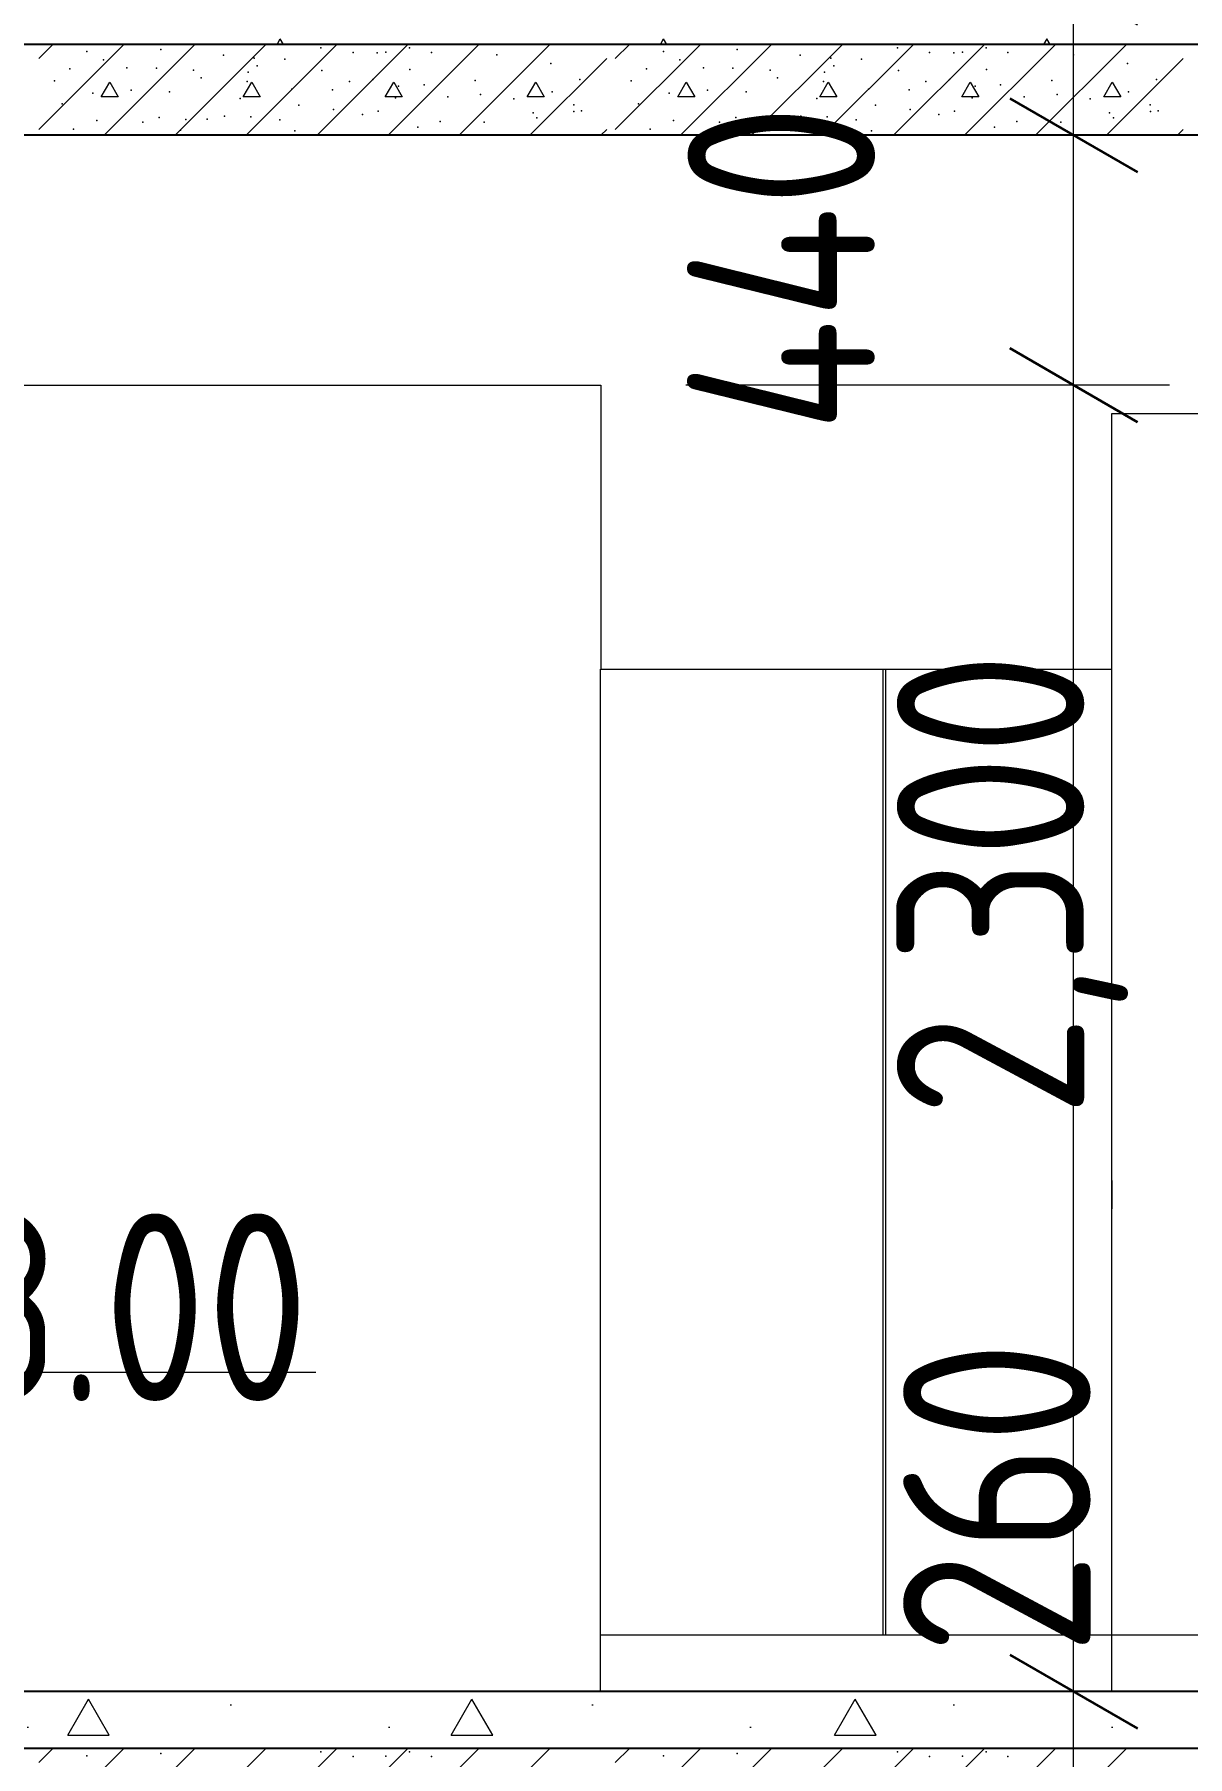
# Model space of a CAD drawing. Header units: millimetres. Extents: x 18162 to 7085488, y 72188 to 247925.
# Drawn here: x 4269616 to 4271646, y 107638 to 110670 of the extents above; entities that cross this region are included whole.
import ezdxf

# ---------------------------------------------------------------- set-up
doc = ezdxf.new("R2010")
doc.units = ezdxf.units.MM
doc.header["$MEASUREMENT"] = 0
for name, color, linetype in [('Archicad Doors', 7, 'Continuous'), ('Interior - Equipment', 7, 'Continuous'), ('Structural - Bearing', 7, 'Continuous')]:
    doc.layers.add(name, color=color, linetype=linetype)
doc.styles.add('GENERATED_STYLE_3', font='', dxfattribs={"width": 0.8})
doc.styles.get('GENERATED_STYLE_3').set_extended_font_data('ISOCPEUR MON')
doc.dimstyles.new('GENERATED_STYLE__12', dxfattribs={"dimtxt": 330.000007, "dimasz": 171, "dimexe": 0.18, "dimexo": 150, "dimgap": 0, "dimtad": 1, "dimdec": 0, "dimzin": 0, "dimdsep": 46, "dimtxsty": 'GENERATED_STYLE_3', "dimblk": 'ARROWHEAD_2', "dimblk1": 'ARROWHEAD_2', "dimblk2": 'ARROWHEAD_2', "dimcen": 0.09, "dimclrd": 13, "dimclre": 13, "dimclrt": 13, "dimadec": 0, "dimazin": 0, "dimtfac": 1, "dimtdec": 4, "dimtmove": 0, "dimatfit": 3, "dimfxl": 1, "dimtolj": 1, "dimtzin": 0, "dimarcsym": 0})
pattern_1 = [(0, (4294986.6, 104752.7), (0, 1169.134), [73.125, -601.875]), (0, (4295324.1, 105337.3), (0, 1169.134), [73.125, -601.875]), (60, (4294986.6, 104752.7), (-1012.5, 584.567), [73.125, -601.875]), (60, (4295661.6, 104752.7), (-1012.5, 584.567), [73.125, -601.875]), (120, (4295059.7, 104752.7), (1012.5, 584.567), [73.125, -601.875]), (120, (4295734.7, 104752.7), (1012.5, 584.567), [73.125, -601.875]), (0, (4294986.58, 104865.2), (0, 225), [0, -225, 0, -337.5]), (45, (4295099.08, 104865.2), (-159.099, 159.099), [0, -168.75, 0, -281.25])]

# ---------------------------------------------------------------- blocks, each defined once
blk = doc.blocks.new('*X1361', base_point=(4294986.6, 104752.7))
at = {"layer": 'Structural - Bearing', "color": 7, "linetype": 'Continuous', "lineweight": 9}
for p, q in [((4269623.6, 107627.7), (4269648.5, 107652.7)), ((4269623.6, 107502.7), (4269773.5, 107652.7)), ((4269738.5, 107492.7), (4269898.5, 107652.7)), ((4269863.5, 107492.7), (4270023.5, 107652.7)), ((4269988.5, 107492.7), (4270148.5, 107652.7)), ((4270113.5, 107492.7), (4270273.5, 107652.7)), ((4270238.5, 107492.7), (4270398.5, 107652.7)), ((4270363.5, 107492.7), (4270523.5, 107652.7)), ((4270638.7, 107627.7), (4270663.6, 107652.7)), ((4270638.7, 107502.7), (4270788.6, 107652.7)), ((4270753.6, 107492.7), (4270913.6, 107652.7)), ((4270878.6, 107492.7), (4271038.6, 107652.7)), ((4271003.6, 107492.7), (4271163.6, 107652.7)), ((4271128.6, 107492.7), (4271288.6, 107652.7)), ((4271253.6, 107492.7), (4271413.6, 107652.7)), ((4271378.6, 107492.7), (4271538.6, 107652.7))]:
    blk.add_line(p, q, dxfattribs=at)
for p in [(4269708.3, 107639.9), (4269838.3, 107643.8), (4270120.2, 107646.8), (4270177, 107638.6), (4270234.8, 107639.1), (4270276.5, 107646.8), (4270314.8, 107638.6), (4270723.4, 107639.9), (4270853.4, 107643.8), (4271135.4, 107646.8), (4271192.1, 107638.6), (4271249.9, 107639.1), (4271291.7, 107646.8), (4271329.9, 107638.6)]:
    blk.add_point(p, dxfattribs=at)
blk = doc.blocks.new('*X1488', base_point=(4294986.6, 104752.7))
at = {"layer": 'Structural - Bearing', "color": 7, "linetype": 'Continuous', "lineweight": 9}
for p, q in [((4269623.6, 110627.8), (4269648.5, 110652.7)), ((4269623.6, 110502.8), (4269773.5, 110652.7)), ((4269738.5, 110492.7), (4269898.5, 110652.7)), ((4269863.5, 110492.7), (4270023.5, 110652.7)), ((4269988.5, 110492.7), (4270148.5, 110652.7)), ((4270113.5, 110492.7), (4270273.5, 110652.7)), ((4270238.5, 110492.7), (4270398.5, 110652.7)), ((4270363.5, 110492.7), (4270523.5, 110652.7)), ((4270638.7, 110627.8), (4270663.6, 110652.7)), ((4270638.7, 110502.8), (4270788.6, 110652.7)), ((4270753.6, 110492.7), (4270913.6, 110652.7)), ((4270878.6, 110492.7), (4271038.6, 110652.7)), ((4271003.6, 110492.7), (4271163.6, 110652.7)), ((4271128.6, 110492.7), (4271288.6, 110652.7)), ((4271253.6, 110492.7), (4271413.6, 110652.7)), ((4271378.6, 110492.7), (4271538.6, 110652.7)), ((4270488.5, 110492.7), (4270623.6, 110627.8)), ((4271503.6, 110492.7), (4271638.7, 110627.8)), ((4269733.4, 110560.1), (4269748.6, 110586.1)), ((4269748.6, 110586.1), (4269763.5, 110560.1)), ((4269983.4, 110560.1), (4269998.6, 110586.1)), ((4269998.6, 110586.1), (4270013.5, 110560.1)), ((4270233.4, 110560.1), (4270248.6, 110586.1)), ((4270248.6, 110586.1), (4270263.5, 110560.1)), ((4270483.4, 110560.1), (4270498.6, 110586.1)), ((4270498.6, 110586.1), (4270513.5, 110560.1)), ((4270748.6, 110560.1), (4270763.7, 110586.1)), ((4270763.7, 110586.1), (4270778.6, 110560.1)), ((4270998.6, 110560.1), (4271013.7, 110586.1)), ((4271013.7, 110586.1), (4271028.6, 110560.1)), ((4271248.6, 110560.1), (4271263.7, 110586.1)), ((4271263.7, 110586.1), (4271278.6, 110560.1)), ((4271498.6, 110560.1), (4271513.7, 110586.1)), ((4271513.7, 110586.1), (4271528.6, 110560.1)), ((4269763.5, 110560.1), (4269733.4, 110560.1)), ((4270013.5, 110560.1), (4269983.4, 110560.1)), ((4270263.5, 110560.1), (4270233.4, 110560.1)), ((4270513.5, 110560.1), (4270483.4, 110560.1)), ((4270778.6, 110560.1), (4270748.6, 110560.1)), ((4271028.6, 110560.1), (4270998.6, 110560.1)), ((4271278.6, 110560.1), (4271248.6, 110560.1)), ((4271528.6, 110560.1), (4271498.6, 110560.1)), ((4270613.5, 110492.7), (4270623.6, 110502.8)), ((4271628.6, 110492.7), (4271638.7, 110502.8))]:
    blk.add_line(p, q, dxfattribs=at)
for p in [(4269708.3, 110640), (4269838.3, 110643.8), (4269949.1, 110633.5), (4270120.2, 110646.8), (4270177, 110638.7), (4270219.3, 110637.6), (4270234.8, 110639.1), (4270276.5, 110646.9), (4270314.8, 110638.7), (4270430.3, 110634.5), (4270723.4, 110640), (4270853.4, 110643.8), (4270964.2, 110633.5), (4271135.4, 110646.8), (4271192.1, 110638.7), (4271234.5, 110637.6), (4271249.9, 110639.1), (4271291.7, 110646.9), (4271329.9, 110638.7), (4271445.4, 110634.5), (4269678.6, 110609.9), (4269737.5, 110625.5), (4269778.9, 110611.3), (4269830.7, 110611), (4269896.3, 110607.1), (4269992.2, 110603.6), (4270003, 110628.3), (4270008.1, 110614.8), (4270057.1, 110626.8), (4270122, 110606.7), (4270277.2, 110608.4), (4270525.3, 110619.1), (4270693.8, 110609.9), (4270752.6, 110625.5), (4270794.1, 110611.3), (4270845.8, 110611), (4270911.5, 110607.1), (4271007.3, 110603.6), (4271018.1, 110628.3), (4271023.2, 110614.8), (4271072.2, 110626.8), (4271137.1, 110606.7), (4271292.4, 110608.4), (4271540.4, 110619.1), (4269651.6, 110588.5), (4269909.3, 110593.6), (4269990.3, 110587.2), (4270069.4, 110573.7), (4270140.9, 110573), (4270170.6, 110587.2), (4270211.8, 110591), (4270256.8, 110579.4), (4270302, 110581.3), (4270391.9, 110589.1), (4270576.2, 110591), (4270666.7, 110588.5), (4270924.4, 110593.6), (4271005.4, 110587.2), (4271084.6, 110573.7), (4271156.1, 110573), (4271185.7, 110587.2), (4271226.9, 110591), (4271272, 110579.4), (4271317.1, 110581.3), (4271407, 110589.1), (4271591.3, 110591), (4269664.6, 110548), (4269718.6, 110566.6), (4269786.2, 110572.4), (4269853.8, 110569.1), (4269978.3, 110557.2), (4270081.7, 110546), (4270251.7, 110558.8), (4270343.6, 110560.1), (4270401.6, 110564.4), (4270459.9, 110557.1), (4270527.3, 110569.1), (4270565.5, 110546.4), (4270679.7, 110548), (4270733.7, 110566.6), (4270801.3, 110572.4), (4270868.9, 110569.1), (4270993.4, 110557.2), (4271096.8, 110546), (4271266.8, 110558.8), (4271358.7, 110560.1), (4271416.7, 110564.4), (4271475, 110557.1), (4271542.4, 110569.1), (4271580.6, 110546.4), (4269726.1, 110518.6), (4269807, 110516), (4269835.7, 110524.1), (4269882.5, 110520.2), (4269920.3, 110521.1), (4269950.4, 110526.6), (4269996.7, 110525.4), (4270047.8, 110519.9), (4270142.7, 110537.9), (4270193.4, 110529), (4270221, 110535.1), (4270330.6, 110517.1), (4270407.9, 110515.5), (4270493.8, 110532.4), (4270500.6, 110523.2), (4270565.6, 110534.7), (4270579.4, 110535.6), (4270741.2, 110518.6), (4270822.1, 110516), (4270850.9, 110524.1), (4270897.6, 110520.2), (4270935.4, 110521.1), (4270965.5, 110526.6), (4271011.8, 110525.4), (4271062.9, 110519.9), (4271157.8, 110537.9), (4271208.5, 110529), (4271236.1, 110535.1), (4271345.7, 110517.1), (4271423, 110515.5), (4271508.9, 110532.4), (4271515.7, 110523.2), (4271580.8, 110534.7), (4271594.5, 110535.6), (4269684.7, 110503.2), (4269873.2, 110501.6), (4270074.4, 110500.4), (4270291.2, 110507), (4270699.8, 110503.2), (4270888.3, 110501.6), (4271089.5, 110500.4), (4271306.3, 110507)]:
    blk.add_point(p, dxfattribs=at)
blk = doc.blocks.new('*D1688', base_point=(4294986.6, 104752.7))
at = {"color": 13, "linetype": 'Continuous', "lineweight": 13}
for p, q in [((4271445.7, 107052.7), (4271445.7, 107492.7)), ((4271614.4, 107052.7), (4270763.1, 107052.7)), ((4271445.7, 104752.7), (4271445.7, 107052.7))]:
    blk.add_line(p, q, dxfattribs=at)
at = {"color": 12, "linetype": 'Continuous', "lineweight": 35}
for p, q in [((4271333.2, 107117.7), (4271558.2, 106987.8)), ((4271333.2, 104817.7), (4271558.2, 104687.8))]:
    blk.add_line(p, q, dxfattribs=at)
at = {"color": 13, "lineweight": 13, "char_height": 330, "attachment_point": 7, "rotation": 90, "style": 'GENERATED_STYLE_3'}
for s, insert in [('\\A1;{\\pql;\\fISOCPEUR MON|b0|i0|c0|p0;\\W0.800000;440}', (4271096, 106969.7)), ('\\A1;{\\pql;\\fISOCPEUR MON|b0|i0|c0|p0;\\W0.800000;2,300}', (4271541.3, 105764.4)), ('\\A1;{\\pql;\\fISOCPEUR MON|b0|i0|c0|p0;\\W0.800000;260}', (4271475.5, 104817.7))]:
    blk.add_mtext(s, dxfattribs=dict(at, insert=insert))
blk = doc.blocks.new('ARROWHEAD_2')
at = {"color": 0, "linetype": 'Continuous', "lineweight": 0}
for p, q in [((-0.378, -0.655), (0.378, 0.655)), ((0, 0), (-1, 0))]:
    blk.add_line(p, q, dxfattribs=at)
blk = doc.blocks.new('*D1690', base_point=(4294986.6, 104752.7))
at = {"color": 13, "linetype": 'Continuous', "lineweight": 13}
for p, q in [((4271445.7, 107752.7), (4271445.7, 110052.7)), ((4271614.4, 107752.7), (4271276.9, 107752.7)), ((4271445.7, 107492.7), (4271445.7, 107752.7)), ((4271614.4, 107492.7), (4271276.9, 107492.7)), ((4271445.7, 107052.7), (4271445.7, 107492.7))]:
    blk.add_line(p, q, dxfattribs=at)
at = {"color": 12, "linetype": 'Continuous', "lineweight": 35}
for p, q in [((4271333.2, 107817.7), (4271558.2, 107687.8)), ((4271333.2, 107557.7), (4271558.2, 107427.8))]:
    blk.add_line(p, q, dxfattribs=at)
blk = doc.blocks.new('*D1691', base_point=(4294986.6, 104752.7))
at = {"color": 13, "linetype": 'Continuous', "lineweight": 13}
for p, q in [((4271445.7, 110052.7), (4271445.7, 110492.7)), ((4271614.4, 110052.7), (4270763.1, 110052.7)), ((4271445.7, 107752.7), (4271445.7, 110052.7))]:
    blk.add_line(p, q, dxfattribs=at)
at = {"color": 12, "linetype": 'Continuous', "lineweight": 35}
for p, q in [((4271333.2, 110117.7), (4271558.2, 109987.8)), ((4271333.2, 107817.7), (4271558.2, 107687.8))]:
    blk.add_line(p, q, dxfattribs=at)
at = {"color": 13, "lineweight": 13, "char_height": 330, "attachment_point": 7, "rotation": 90, "style": 'GENERATED_STYLE_3'}
for s, insert in [('\\A1;{\\pql;\\fISOCPEUR MON|b0|i0|c0|p0;\\W0.800000;440}', (4271096, 109969.7)), ('\\A1;{\\pql;\\fISOCPEUR MON|b0|i0|c0|p0;\\W0.800000;2,300}', (4271541.3, 108764.4)), ('\\A1;{\\pql;\\fISOCPEUR MON|b0|i0|c0|p0;\\W0.800000;260}', (4271475.5, 107817.7))]:
    blk.add_mtext(s, dxfattribs=dict(at, insert=insert))
blk = doc.blocks.new('*D1692', base_point=(4294986.6, 104752.7))
at = {"color": 12, "linetype": 'Continuous', "lineweight": 35}
for p, q in [((4271333.2, 110557.7), (4271558.2, 110427.8)), ((4271333.2, 110117.7), (4271558.2, 109987.8))]:
    blk.add_line(p, q, dxfattribs=at)
at = {"color": 13, "linetype": 'Continuous', "lineweight": 13}
blk.add_line((4271445.7, 110052.7), (4271445.7, 110492.7), dxfattribs=at)
blk = doc.blocks.new('*D1693', base_point=(4294986.6, 104752.7))
at = {"color": 12, "linetype": 'Continuous', "lineweight": 35}
for p, q in [((4271333.2, 110817.7), (4271558.2, 110687.8)), ((4271333.2, 110557.7), (4271558.2, 110427.8))]:
    blk.add_line(p, q, dxfattribs=at)
at = {"color": 13, "linetype": 'Continuous', "lineweight": 13}
for p, q in [((4271614.4, 110752.7), (4271276.9, 110752.7)), ((4271445.7, 110492.7), (4271445.7, 110752.7)), ((4271614.4, 110492.7), (4271276.9, 110492.7)), ((4271445.7, 110052.7), (4271445.7, 110492.7))]:
    blk.add_line(p, q, dxfattribs=at)

msp = doc.modelspace()

# ---------------------------------------------------------------- hatches: boundary and pattern name
at = {"layer": 'Structural - Bearing', "linetype": 'Continuous', "lineweight": 9}
h = msp.add_hatch(dxfattribs=at)
h.set_pattern_fill('Lightweight_Concrete_0003', style=0, pattern_type=2)
h.set_pattern_definition(pattern_1)
h.paths.add_polyline_path([(4267713.1, 110752.7), (4267713.1, 110652.7), (4274013.1, 110652.7), (4274013.1, 110752.7)])
h = msp.add_hatch(dxfattribs=at)
h.set_pattern_fill('Lightweight_Concrete_0003', style=0, pattern_type=2)
h.set_pattern_definition(pattern_1)
h.paths.add_polyline_path([(4267713.1, 107752.7), (4267713.1, 107652.7), (4274013.1, 107652.7), (4274013.1, 107752.7)])

# ---------------------------------------------------------------- linework, layer by layer
at = {"color": 13, "linetype": 'Continuous', "lineweight": 13}
msp.add_line((4269069.5, 108315.2), (4270111.2, 108315.2), dxfattribs=at)
at = {"layer": 'Archicad Doors', "color": 7, "linetype": 'Continuous', "lineweight": 9}
for p, q in [((4269213.1, 110052.7), (4270613.1, 110052.7)), ((4270613.1, 110052.7), (4270613.1, 109552.7))]:
    msp.add_line(p, q, dxfattribs=at)
at = {"layer": 'Interior - Equipment', "color": 7, "linetype": 'Continuous', "lineweight": 13}
for p, q in [((4271512.9, 110002.7), (4272112.9, 110002.7)), ((4271512.9, 108652.7), (4271512.9, 110002.7)), ((4270612.8, 109552.7), (4271110.3, 109552.7)), ((4270612.8, 107852.7), (4270612.8, 109552.7)), ((4271110.3, 107852.7), (4271110.3, 109552.7)), ((4271110.3, 109552.7), (4271115.3, 109552.7)), ((4271115.3, 109552.7), (4271512.8, 109552.7)), ((4271115.3, 107852.7), (4271115.3, 109552.7)), ((4271512.8, 107852.7), (4271512.8, 109552.7)), ((4271512.9, 108652.7), (4271512.9, 108602.7)), ((4271512.9, 108602.7), (4271512.9, 108652.7)), ((4270612.8, 107852.7), (4271110.3, 107852.7)), ((4270612.8, 107752.7), (4270612.8, 107852.7)), ((4271110.3, 107852.7), (4271115.3, 107852.7)), ((4271115.3, 107852.7), (4271512.8, 107852.7)), ((4271512.8, 107752.7), (4271512.8, 107852.7)), ((4271512.9, 107852.7), (4272112.9, 107852.7))]:
    msp.add_line(p, q, dxfattribs=at)
at = {"layer": 'Structural - Bearing', "color": 7, "linetype": 'Continuous', "lineweight": 25}
for p, q in [((4274013.1, 110652.7), (4267713.1, 110652.7)), ((4274013.1, 110492.7), (4267713.1, 110492.7)), ((4273433.4, 107752.7), (4267713.1, 107752.7)), ((4274013.1, 107652.7), (4267713.1, 107652.7))]:
    msp.add_line(p, q, dxfattribs=at)

# ---------------------------------------------------------------- block references
at = {"layer": 'Structural - Bearing', "lineweight": 0}
for name in ['*X1488', '*X1361']:
    msp.add_blockref(name, (4294986.6, 104752.7), dxfattribs=at)

# ---------------------------------------------------------------- texts
at = {"color": 13, "lineweight": 13, "insert": (4269294.5, 108264.4), "char_height": 330, "attachment_point": 7, "style": 'GENERATED_STYLE_3'}
msp.add_mtext('\\A1;{\\pql;\\fISOCPEUR MON|b0|i0|c0|p0;\\W0.800000;+3.00}', dxfattribs=at)

# ---------------------------------------------------------------- dimensions: what is measured, and where the dimension line sits
at = {"color": 13, "linetype": 'Continuous', "lineweight": 13}
for base, p1, p2, picture, middle in [((4271445.7, 110752.7), (4259113.1, 110492.7), (4259113.1, 110752.7), '*D1693', (4271214.7, 111194.4)), ((4271445.7, 110052.7), (4259113.1, 107752.7), (4270613.1, 110052.7), '*D1691', (4271214.7, 109317.2)), ((4271445.7, 110492.7), (4270613.1, 110052.7), (4259113.1, 110492.7), '*D1692', (4270835.2, 110346.4)), ((4271445.7, 107752.7), (4259113.1, 107492.7), (4259113.1, 107752.7), '*D1690', (4271214.7, 108194.4)), ((4271445.7, 107052.7), (4259113.1, 104752.7), (4270613.1, 107052.7), '*D1688', (4271214.7, 106317.2))]:
    dim = msp.add_linear_dim(base=base, p1=p1, p2=p2, angle=90, dimstyle='GENERATED_STYLE__12', dxfattribs=at)
    dim.commit()
    dim.dimension.update_dxf_attribs({"geometry": picture, "text_midpoint": middle, "dimtype": 160, "text_rotation": 90})

doc.saveas('drawing.dxf')
